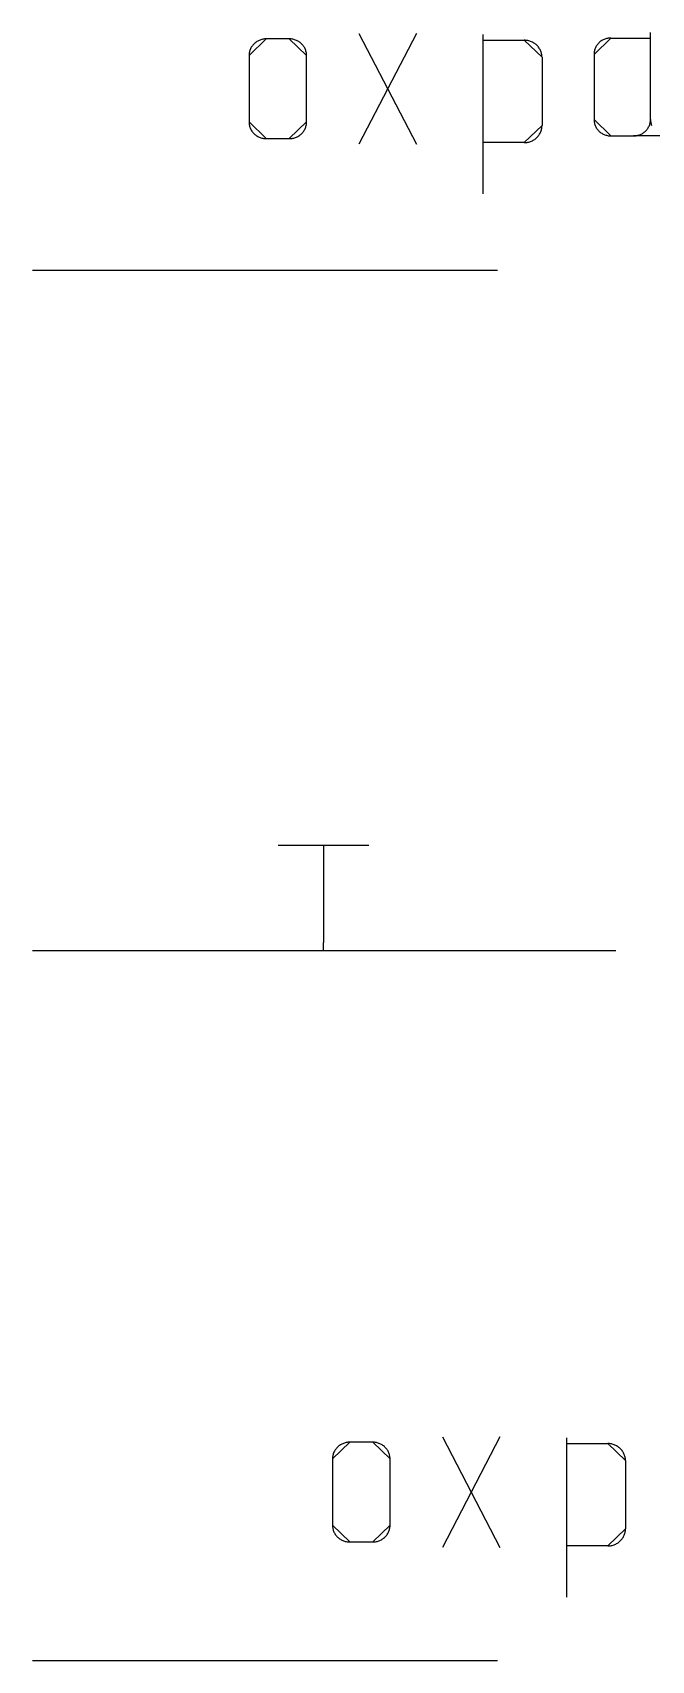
# Model space of a CAD drawing. Extents: x 8646 to 18206, y -17605 to -192.
# Drawn here: x 11103.33 to 11106.19, y -9022.2 to -9014.7 of the extents above; entities that cross this region are included whole.
import ezdxf

# ---------------------------------------------------------------- set-up
doc = ezdxf.new("R2010")
doc.units = 0
doc.layers.get('0').update_dxf_attribs({"linetype": 'CONTINUOUS'})

msp = doc.modelspace()

# ---------------------------------------------------------------- linework, layer by layer
at = {"color": 8, "linetype": 'CONTINUOUS'}
for p, q in [((11104.5188, -9014.7298), (11104.4127, -9014.7298)), ((11105.1053, -9014.7043), (11104.8398, -9015.2147)), ((11104.8398, -9014.7043), (11105.1053, -9015.2147)), ((11105.4115, -9014.7098), (11105.4115, -9015.4434)), ((11106.0017, -9014.7257), (11106.1841, -9014.7257)), ((11106.1841, -9015.1014), (11106.1841, -9014.7005)), ((11104.333, -9014.8063), (11104.333, -9015.1126)), ((11104.5984, -9015.1126), (11104.5984, -9014.8063)), ((11105.4115, -9014.736), (11105.6022, -9014.736)), ((11105.9236, -9014.8009), (11105.9236, -9015.1014)), ((11105.684, -9014.8146), (11105.684, -9015.1291)), ((11106.0017, -9015.1766), (11106.106, -9015.1766)), ((11104.4127, -9015.1891), (11104.5188, -9015.1891)), ((11105.6022, -9015.2076), (11105.4115, -9015.2076)), ((11103.3348, -9015.795), (11105.4784, -9015.795)), ((11104.4674, -9018.4449), (11104.886, -9018.4449)), ((11104.6767, -9018.4449), (11104.6767, -9018.8938)), ((11103.3348, -9018.9297), (11106.0243, -9018.9297)), ((11104.6767, -9018.9297), (11104.6767, -9018.8938)), ((11105.4901, -9021.1703), (11105.2247, -9021.6808)), ((11105.2247, -9021.1703), (11105.4901, -9021.6808)), ((11105.7963, -9021.1758), (11105.7963, -9021.9095)), ((11104.9036, -9021.1958), (11104.7975, -9021.1958)), ((11105.7963, -9021.202), (11105.987, -9021.202)), ((11104.7179, -9021.2724), (11104.7179, -9021.5786)), ((11104.9832, -9021.5786), (11104.9832, -9021.2724)), ((11106.0688, -9021.2807), (11106.0688, -9021.5951)), ((11104.7975, -9021.6551), (11104.9036, -9021.6551)), ((11105.987, -9021.6736), (11105.7963, -9021.6736)), ((11103.3348, -9022.2013), (11105.4784, -9022.2013))]:
    msp.add_line(p, q, dxfattribs=at)
at = {"color": 8, "linetype": 'CONTINUOUS', "flags": 128}
for points in [[(11104.4127, -9014.7298), (11104.4085, -9014.7299), (11104.4043, -9014.7302), (11104.4002, -9014.7308), (11104.3961, -9014.7315), (11104.392, -9014.7325), (11104.388, -9014.7336), (11104.384, -9014.7349), (11104.3803, -9014.7365), (11104.3764, -9014.7381), (11104.3729, -9014.7401), (11104.3693, -9014.7422), (11104.3658, -9014.7444), (11104.3626, -9014.7469), (11104.3593, -9014.7495), (11104.3563, -9014.7523), (11104.3535, -9014.7551), (11104.3508, -9014.7582), (11104.3483, -9014.7613), (11104.3459, -9014.7647), (11104.3436, -9014.7681), (11104.3417, -9014.7716), (11104.3399, -9014.7752), (11104.3383, -9014.779), (11104.3369, -9014.7827), (11104.3358, -9014.7866), (11104.3348, -9014.7905), (11104.334, -9014.7944), (11104.3335, -9014.7984), (11104.3332, -9014.8023), (11104.333, -9014.8063)], [(11104.5984, -9014.8063), (11104.5983, -9014.8023), (11104.598, -9014.7984), (11104.5974, -9014.7944), (11104.5966, -9014.7905), (11104.5956, -9014.7866), (11104.5945, -9014.7827), (11104.5931, -9014.779), (11104.5915, -9014.7752), (11104.5897, -9014.7716), (11104.5877, -9014.7681), (11104.5856, -9014.7647), (11104.5832, -9014.7613), (11104.5807, -9014.7582), (11104.578, -9014.7551), (11104.5751, -9014.7523), (11104.5721, -9014.7495), (11104.5688, -9014.7469), (11104.5656, -9014.7444), (11104.5622, -9014.7422), (11104.5586, -9014.7401), (11104.5549, -9014.7381), (11104.5512, -9014.7365), (11104.5473, -9014.7349), (11104.5434, -9014.7336), (11104.5394, -9014.7325), (11104.5353, -9014.7315), (11104.5312, -9014.7308), (11104.5271, -9014.7302), (11104.523, -9014.7299), (11104.5188, -9014.7298)], [(11106.0017, -9014.7257), (11105.9976, -9014.7258), (11105.9936, -9014.726), (11105.9894, -9014.7266), (11105.9855, -9014.7273), (11105.9815, -9014.7282), (11105.9776, -9014.7293), (11105.9737, -9014.7306), (11105.97, -9014.7322), (11105.9662, -9014.7339), (11105.9627, -9014.7357), (11105.9592, -9014.7379), (11105.9558, -9014.74), (11105.9526, -9014.7424), (11105.9494, -9014.745), (11105.9465, -9014.7476), (11105.9437, -9014.7505), (11105.941, -9014.7536), (11105.9385, -9014.7566), (11105.9362, -9014.7599), (11105.934, -9014.7633), (11105.9321, -9014.7667), (11105.9303, -9014.7702), (11105.9288, -9014.7739), (11105.9273, -9014.7776), (11105.9263, -9014.7814), (11105.9253, -9014.7852), (11105.9246, -9014.7891), (11105.924, -9014.793), (11105.9237, -9014.7968), (11105.9236, -9014.8009)], [(11105.684, -9014.8146), (11105.6838, -9014.8104), (11105.6835, -9014.8064), (11105.683, -9014.8023), (11105.6821, -9014.7982), (11105.6812, -9014.7943), (11105.68, -9014.7903), (11105.6785, -9014.7865), (11105.6768, -9014.7826), (11105.675, -9014.779), (11105.673, -9014.7753), (11105.6708, -9014.7718), (11105.6683, -9014.7684), (11105.6657, -9014.7652), (11105.663, -9014.762), (11105.66, -9014.759), (11105.657, -9014.7562), (11105.6536, -9014.7535), (11105.6503, -9014.751), (11105.6468, -9014.7488), (11105.6431, -9014.7465), (11105.6394, -9014.7446), (11105.6355, -9014.7428), (11105.6315, -9014.7413), (11105.6275, -9014.7399), (11105.6233, -9014.7387), (11105.6192, -9014.7377), (11105.615, -9014.737), (11105.6108, -9014.7364), (11105.6065, -9014.7361), (11105.6022, -9014.736)], [(11105.9236, -9015.1014), (11105.9237, -9015.1054), (11105.924, -9015.1093), (11105.9246, -9015.1132), (11105.9253, -9015.117), (11105.9263, -9015.1209), (11105.9273, -9015.1246), (11105.9288, -9015.1284), (11105.9303, -9015.132), (11105.9321, -9015.1355), (11105.934, -9015.139), (11105.9362, -9015.1423), (11105.9385, -9015.1456), (11105.941, -9015.1487), (11105.9437, -9015.1518), (11105.9465, -9015.1546), (11105.9494, -9015.1573), (11105.9526, -9015.1599), (11105.9558, -9015.1622), (11105.9592, -9015.1644), (11105.9627, -9015.1665), (11105.9662, -9015.1684), (11105.97, -9015.1701), (11105.9737, -9015.1716), (11105.9776, -9015.173), (11105.9815, -9015.1741), (11105.9855, -9015.175), (11105.9894, -9015.1757), (11105.9936, -9015.1762), (11105.9976, -9015.1765), (11106.0017, -9015.1766)], [(11104.333, -9015.1126), (11104.3332, -9015.1166), (11104.3335, -9015.1206), (11104.334, -9015.1245), (11104.3348, -9015.1285), (11104.3358, -9015.1324), (11104.3369, -9015.1362), (11104.3383, -9015.14), (11104.3399, -9015.1437), (11104.3417, -9015.1473), (11104.3436, -9015.1509), (11104.3459, -9015.1542), (11104.3483, -9015.1576), (11104.3508, -9015.1607), (11104.3535, -9015.1638), (11104.3563, -9015.1668), (11104.3593, -9015.1695), (11104.3626, -9015.1721), (11104.3658, -9015.1745), (11104.3693, -9015.1767), (11104.3729, -9015.1788), (11104.3764, -9015.1808), (11104.3803, -9015.1825), (11104.384, -9015.184), (11104.388, -9015.1853), (11104.392, -9015.1865), (11104.3961, -9015.1874), (11104.4002, -9015.1881), (11104.4043, -9015.1887), (11104.4085, -9015.189), (11104.4127, -9015.1891)], [(11104.5188, -9015.1891), (11104.523, -9015.189), (11104.5271, -9015.1887), (11104.5312, -9015.1881), (11104.5353, -9015.1874), (11104.5394, -9015.1865), (11104.5434, -9015.1853), (11104.5473, -9015.184), (11104.5512, -9015.1825), (11104.5549, -9015.1808), (11104.5586, -9015.1788), (11104.5622, -9015.1767), (11104.5656, -9015.1745), (11104.5688, -9015.1721), (11104.5721, -9015.1695), (11104.5751, -9015.1668), (11104.578, -9015.1638), (11104.5807, -9015.1607), (11104.5832, -9015.1576), (11104.5856, -9015.1542), (11104.5877, -9015.1509), (11104.5897, -9015.1473), (11104.5915, -9015.1437), (11104.5931, -9015.14), (11104.5945, -9015.1362), (11104.5956, -9015.1324), (11104.5966, -9015.1285), (11104.5974, -9015.1245), (11104.598, -9015.1206), (11104.5983, -9015.1166), (11104.5984, -9015.1126)], [(11105.6022, -9015.2076), (11105.6065, -9015.2076), (11105.6108, -9015.2071), (11105.615, -9015.2066), (11105.6192, -9015.2059), (11105.6233, -9015.205), (11105.6275, -9015.2038), (11105.6315, -9015.2024), (11105.6355, -9015.2008), (11105.6394, -9015.1991), (11105.6431, -9015.197), (11105.6468, -9015.1949), (11105.6503, -9015.1927), (11105.6536, -9015.1901), (11105.657, -9015.1874), (11105.66, -9015.1846), (11105.663, -9015.1817), (11105.6657, -9015.1785), (11105.6683, -9015.1753), (11105.6708, -9015.1718), (11105.673, -9015.1683), (11105.675, -9015.1647), (11105.6768, -9015.161), (11105.6785, -9015.1573), (11105.68, -9015.1533), (11105.6812, -9015.1494), (11105.6821, -9015.1453), (11105.683, -9015.1414), (11105.6835, -9015.1373), (11105.6838, -9015.1332), (11105.684, -9015.1291)], [(11104.7975, -9021.1958), (11104.7933, -9021.196), (11104.7891, -9021.1962), (11104.785, -9021.1969), (11104.7809, -9021.1976), (11104.7768, -9021.1985), (11104.7729, -9021.1997), (11104.7689, -9021.201), (11104.7651, -9021.2025), (11104.7613, -9021.2042), (11104.7577, -9021.2061), (11104.7541, -9021.2083), (11104.7507, -9021.2105), (11104.7474, -9021.2129), (11104.7442, -9021.2155), (11104.7412, -9021.2183), (11104.7383, -9021.2212), (11104.7356, -9021.2242), (11104.7331, -9021.2274), (11104.7307, -9021.2308), (11104.7285, -9021.2341), (11104.7265, -9021.2377), (11104.7248, -9021.2413), (11104.7232, -9021.245), (11104.7217, -9021.2488), (11104.7206, -9021.2527), (11104.7196, -9021.2565), (11104.7188, -9021.2604), (11104.7183, -9021.2645), (11104.718, -9021.2684), (11104.7179, -9021.2724)], [(11104.9832, -9021.2724), (11104.9831, -9021.2684), (11104.9828, -9021.2645), (11104.9823, -9021.2604), (11104.9814, -9021.2565), (11104.9804, -9021.2527), (11104.9793, -9021.2488), (11104.9779, -9021.245), (11104.9763, -9021.2413), (11104.9745, -9021.2377), (11104.9726, -9021.2341), (11104.9704, -9021.2308), (11104.968, -9021.2274), (11104.9655, -9021.2242), (11104.9628, -9021.2212), (11104.9599, -9021.2183), (11104.9569, -9021.2155), (11104.9537, -9021.2129), (11104.9504, -9021.2105), (11104.947, -9021.2083), (11104.9434, -9021.2061), (11104.9398, -9021.2042), (11104.936, -9021.2025), (11104.9322, -9021.201), (11104.9283, -9021.1997), (11104.9242, -9021.1985), (11104.9202, -9021.1976), (11104.916, -9021.1969), (11104.9119, -9021.1962), (11104.9078, -9021.196), (11104.9036, -9021.1958)], [(11106.0688, -9021.2807), (11106.0686, -9021.2765), (11106.0684, -9021.2725), (11106.0678, -9021.2684), (11106.067, -9021.2643), (11106.066, -9021.2604), (11106.0648, -9021.2563), (11106.0633, -9021.2525), (11106.0617, -9021.2487), (11106.0599, -9021.245), (11106.0578, -9021.2413), (11106.0556, -9021.2379), (11106.0532, -9021.2345), (11106.0506, -9021.2312), (11106.0479, -9021.2281), (11106.0449, -9021.225), (11106.0418, -9021.2222), (11106.0384, -9021.2195), (11106.0351, -9021.2171), (11106.0316, -9021.2148), (11106.0279, -9021.2126), (11106.0242, -9021.2106), (11106.0203, -9021.2089), (11106.0163, -9021.2073), (11106.0123, -9021.2059), (11106.0081, -9021.2047), (11106.004, -9021.2038), (11105.9998, -9021.2031), (11105.9956, -9021.2024), (11105.9913, -9021.2022), (11105.987, -9021.202)], [(11104.7179, -9021.5786), (11104.718, -9021.5827), (11104.7183, -9021.5867), (11104.7188, -9021.5906), (11104.7196, -9021.5945), (11104.7206, -9021.5984), (11104.7217, -9021.6023), (11104.7232, -9021.606), (11104.7248, -9021.6098), (11104.7265, -9021.6134), (11104.7285, -9021.6169), (11104.7307, -9021.6202), (11104.7331, -9021.6236), (11104.7356, -9021.6268), (11104.7383, -9021.6298), (11104.7412, -9021.6328), (11104.7442, -9021.6355), (11104.7474, -9021.6381), (11104.7507, -9021.6406), (11104.7541, -9021.6427), (11104.7577, -9021.6448), (11104.7613, -9021.6468), (11104.7651, -9021.6485), (11104.7689, -9021.6501), (11104.7729, -9021.6514), (11104.7768, -9021.6525), (11104.7809, -9021.6535), (11104.785, -9021.6542), (11104.7891, -9021.6547), (11104.7933, -9021.655), (11104.7975, -9021.6551)], [(11104.9036, -9021.6551), (11104.9078, -9021.655), (11104.9119, -9021.6547), (11104.916, -9021.6542), (11104.9202, -9021.6535), (11104.9242, -9021.6525), (11104.9283, -9021.6514), (11104.9322, -9021.6501), (11104.936, -9021.6485), (11104.9398, -9021.6468), (11104.9434, -9021.6448), (11104.947, -9021.6427), (11104.9504, -9021.6406), (11104.9537, -9021.6381), (11104.9569, -9021.6355), (11104.9599, -9021.6328), (11104.9628, -9021.6298), (11104.9655, -9021.6268), (11104.968, -9021.6236), (11104.9704, -9021.6202), (11104.9726, -9021.6169), (11104.9745, -9021.6134), (11104.9763, -9021.6098), (11104.9779, -9021.606), (11104.9793, -9021.6023), (11104.9804, -9021.5984), (11104.9814, -9021.5945), (11104.9823, -9021.5906), (11104.9828, -9021.5867), (11104.9831, -9021.5827), (11104.9832, -9021.5786)], [(11105.987, -9021.6736), (11105.9913, -9021.6736), (11105.9956, -9021.6732), (11105.9998, -9021.6727), (11106.004, -9021.672), (11106.0081, -9021.671), (11106.0123, -9021.6699), (11106.0163, -9021.6685), (11106.0203, -9021.6668), (11106.0242, -9021.6652), (11106.0279, -9021.6631), (11106.0316, -9021.661), (11106.0351, -9021.6587), (11106.0384, -9021.6562), (11106.0418, -9021.6535), (11106.0449, -9021.6507), (11106.0479, -9021.6477), (11106.0506, -9021.6446), (11106.0532, -9021.6414), (11106.0556, -9021.6379), (11106.0578, -9021.6344), (11106.0599, -9021.6307), (11106.0617, -9021.627), (11106.0633, -9021.6233), (11106.0648, -9021.6194), (11106.066, -9021.6154), (11106.067, -9021.6113), (11106.0678, -9021.6074), (11106.0684, -9021.6033), (11106.0686, -9021.5992), (11106.0688, -9021.5951)]]:
    msp.add_lwpolyline(points, close=True, dxfattribs=at)
msp.add_lwpolyline([(11106.2622, -9015.1766), (11106.106, -9015.1766), (11106.11, -9015.1765), (11106.1141, -9015.1762), (11106.1182, -9015.1757), (11106.1222, -9015.175), (11106.1261, -9015.1741), (11106.1301, -9015.173), (11106.134, -9015.1716), (11106.1377, -9015.1701), (11106.1415, -9015.1684), (11106.145, -9015.1665), (11106.1485, -9015.1644), (11106.1519, -9015.1622), (11106.1551, -9015.1599), (11106.1583, -9015.1573), (11106.1612, -9015.1546), (11106.1641, -9015.1518), (11106.1667, -9015.1487), (11106.1692, -9015.1456), (11106.1715, -9015.1423), (11106.1736, -9015.139), (11106.1755, -9015.1355), (11106.1773, -9015.132), (11106.1789, -9015.1284), (11106.1803, -9015.1246), (11106.1814, -9015.1209), (11106.1824, -9015.117), (11106.1832, -9015.1132), (11106.1837, -9015.1093), (11106.184, -9015.1054), (11106.1841, -9015.1014), (11106.1842, -9015.1054), (11106.1845, -9015.1093), (11106.185, -9015.1132), (11106.1859, -9015.117), (11106.1868, -9015.1209), (11106.1879, -9015.1246), (11106.1894, -9015.1284)], dxfattribs=at)

doc.saveas('drawing.dxf')
